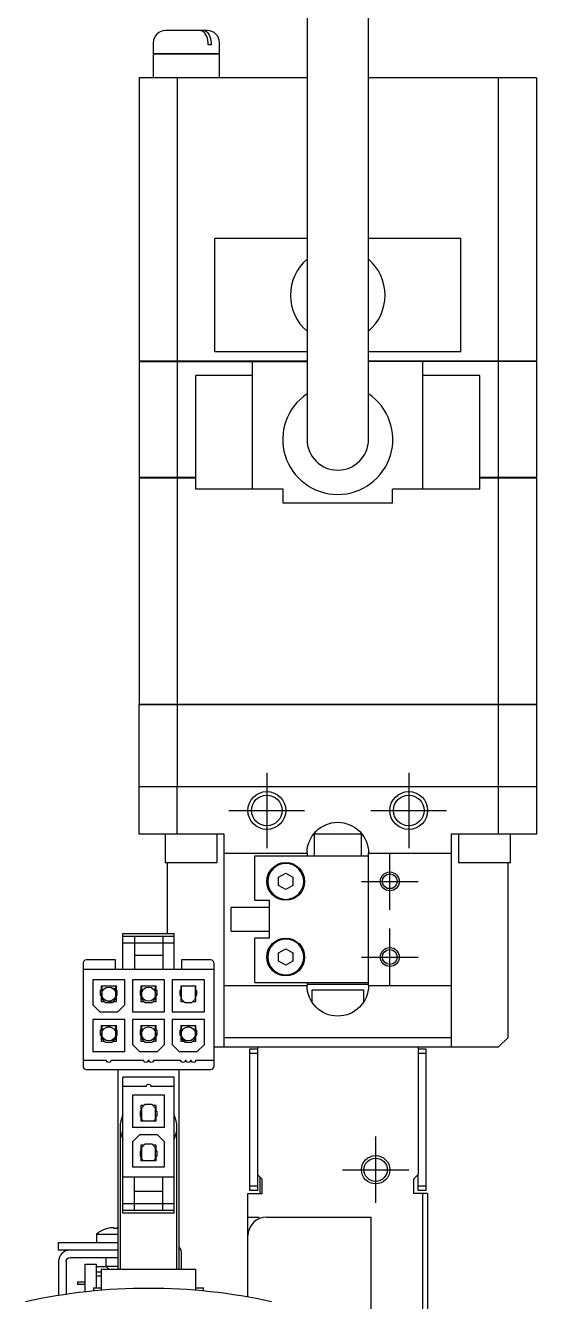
# Model space of a CAD drawing. Extents: x 0 to 1550, y -8 to 1198.
# Drawn here: x 8 to 62, y 531.1 to 666.1 of the extents above; entities that cross this region are included whole.
import ezdxf

# ---------------------------------------------------------------- set-up
doc = ezdxf.new("R2010")
doc.units = 0
doc.header["$LTSCALE"] = 0.5
doc.linetypes.add('CENTER', pattern=[50.8, 31.75, -6.35, 6.35, -6.35])
for name, color, linetype in [('MSM_CENTER', 1, 'CENTER'), ('MSM_CONTINUOUS', 7, 'CONTINUOUS'), ('MSM_NARROW', 5, 'CONTINUOUS')]:
    doc.layers.add(name, color=color, linetype=linetype)

msp = doc.modelspace()

# ---------------------------------------------------------------- linework, layer by layer
at = {"layer": 'MSM_CENTER'}
for p, q in [((33.5, 587.05), (33.5, 579.05)), ((48.5, 587.05), (48.5, 579.05)), ((29.5, 583.05), (37.5, 583.05)), ((44.5, 583.05), (52.5, 583.05)), ((46.5, 572.55), (46.5, 578.55)), ((43.5, 575.55), (49.5, 575.55)), ((46.5, 564.55), (46.5, 570.55)), ((43.5, 567.55), (49.5, 567.55)), ((45, 548.55), (45, 541.55)), ((41.5, 545.05), (48.5, 545.05))]:
    msp.add_line(p, q, dxfattribs=at)
at = {"layer": 'MSM_CONTINUOUS'}
for p, q in [((37.75, 722.3), (37.75, 622.3)), ((44.25, 622.3), (44.25, 722.3)), ((27.2, 665.55), (22.8, 665.55)), ((21.5, 664.25), (21.5, 663.1)), ((27.29, 664.05), (27.29, 664.25)), ((27.65, 664.05), (27.29, 664.05)), ((27.65, 664.05), (27.65, 664.25)), ((28.5, 663.1), (28.5, 664.25)), ((28.5, 663.1), (21.5, 663.1)), ((28.5, 663.05), (21.5, 663.05)), ((21.5, 663.05), (21.5, 660.55)), ((21.55, 663.1), (21.55, 663.05)), ((28.45, 663.05), (28.45, 663.1)), ((28.5, 660.55), (28.5, 663.05)), ((37.75, 660.55), (20, 660.55)), ((20, 660.55), (20, 630.6)), ((24.03, 660.55), (24.03, 630.6)), ((62, 660.55), (44.25, 660.55)), ((57.97, 660.55), (57.97, 630.6)), ((62, 660.55), (62, 630.6)), ((28, 631.55), (28, 643.55)), ((37.75, 643.55), (28, 643.55)), ((54, 643.55), (44.25, 643.55)), ((54, 631.55), (54, 643.55)), ((20, 630.6), (37.75, 630.6)), ((20, 630.55), (20, 618.3)), ((20, 630.55), (37.75, 630.55)), ((20.05, 630.6), (20.05, 630.55)), ((24.03, 630.55), (24.03, 618.3)), ((24.29, 630.6), (24.29, 630.55)), ((37.75, 631.55), (28, 631.55)), ((32, 617.05), (32, 630.55)), ((54, 631.55), (44.25, 631.55)), ((44.25, 630.6), (62, 630.6)), ((62, 630.55), (44.25, 630.55)), ((50, 617.05), (50, 630.55)), ((57.71, 630.6), (57.71, 630.55)), ((57.97, 630.55), (57.97, 618.3)), ((61.95, 630.6), (61.95, 630.55)), ((62, 630.55), (62, 618.3)), ((26, 617.05), (26, 629.05)), ((32, 629.05), (26, 629.05)), ((56, 629.05), (50, 629.05)), ((56, 617.05), (56, 629.05)), ((20, 618.3), (26, 618.3)), ((20, 618.25), (20, 594.3)), ((20, 618.25), (26, 618.25)), ((20.05, 618.3), (20.05, 618.25)), ((24.03, 618.25), (24.03, 594.3)), ((24.29, 618.3), (24.29, 618.25)), ((56, 618.3), (62, 618.3)), ((56, 618.25), (62, 618.25)), ((57.71, 618.3), (57.71, 618.25)), ((57.97, 618.25), (57.97, 594.3)), ((61.95, 618.3), (61.95, 618.25)), ((62, 618.25), (62, 594.3)), ((35.22, 617.05), (26, 617.05)), ((35.22, 615.55), (35.22, 617.05)), ((56, 617.05), (46.78, 617.05)), ((46.78, 615.55), (46.78, 617.05)), ((46.78, 615.55), (35.22, 615.55)), ((20, 594.3), (62, 594.3)), ((20, 594.25), (62, 594.25)), ((20, 580.55), (20, 594.25)), ((20.05, 594.3), (20.05, 594.25)), ((24.03, 594.25), (24.03, 585.55)), ((24.29, 594.3), (24.29, 594.25)), ((57.71, 594.3), (57.71, 594.25)), ((57.97, 594.25), (57.97, 585.55)), ((61.95, 594.3), (61.95, 594.25)), ((62, 594.25), (62, 580.55)), ((62, 585.55), (20, 585.55)), ((24, 585.55), (24, 580.55)), ((58, 580.55), (58, 585.55)), ((29, 580.55), (20, 580.55)), ((22.75, 580.55), (22.75, 577.55)), ((28.25, 577.55), (28.25, 580.55)), ((29, 558.05), (29, 580.55)), ((43.56, 580.55), (38.44, 580.55)), ((38.5, 580.55), (38.5, 578.25)), ((43.5, 578.25), (43.5, 580.55)), ((53, 580.55), (53, 558.05)), ((62, 580.55), (53, 580.55)), ((53.75, 580.55), (53.75, 577.55)), ((59.25, 577.55), (59.25, 580.55)), ((29, 578.55), (37.75, 578.55)), ((32.25, 578.25), (44.25, 578.25)), ((32.25, 573.55), (32.25, 578.25)), ((37.75, 578.55), (37.75, 578.25)), ((44.25, 578.55), (53, 578.55)), ((44.25, 564.55), (44.25, 578.55)), ((22.75, 577.55), (28.25, 577.55)), ((23, 570.05), (23, 577.55)), ((34.75, 575.98), (35.5, 576.41)), ((35.5, 576.41), (36.25, 575.98)), ((53.75, 577.55), (59.25, 577.55)), ((59, 559.05), (59, 577.55)), ((34.75, 575.11), (34.75, 575.98)), ((35.5, 574.68), (34.75, 575.11)), ((36.25, 575.11), (35.5, 574.68)), ((36.25, 575.98), (36.25, 575.11)), ((46.15, 574.85), (46.8, 574.85)), ((46.82, 574.83), (46.8, 574.85)), ((29.75, 570.3), (29.75, 572.8)), ((33.75, 572.8), (29.75, 572.8)), ((32.25, 573.55), (33.75, 573.55)), ((33.75, 573.55), (33.75, 569.55)), ((18.3, 566.25), (18.3, 570.05)), ((18.3, 570.05), (23.7, 570.05)), ((18.3, 569.75), (23.7, 569.75)), ((19.5, 569.75), (19.5, 566.25)), ((22.5, 569.75), (22.5, 566.25)), ((23.7, 566.25), (23.7, 570.05)), ((29.75, 570.3), (33.75, 570.3)), ((32.25, 564.85), (32.25, 569.55)), ((33.75, 569.55), (32.25, 569.55)), ((18.3, 569.05), (23.7, 569.05)), ((34.75, 567.98), (35.5, 568.41)), ((35.5, 568.41), (36.25, 567.98)), ((14.1, 566.95), (14.1, 555.95)), ((17.5, 567.25), (14.4, 567.25)), ((17.5, 566.25), (17.5, 567.25)), ((19.5, 567.75), (22.5, 567.75)), ((24.5, 567.25), (24.5, 566.25)), ((27.6, 567.25), (24.5, 567.25)), ((27.9, 566.95), (27.9, 555.95)), ((34.75, 567.11), (34.75, 567.98)), ((35.5, 566.68), (34.75, 567.11)), ((36.25, 567.11), (35.5, 566.68)), ((36.25, 567.98), (36.25, 567.11)), ((14.1, 566.25), (27.9, 566.25)), ((18.5, 565.15), (15.1, 565.15)), ((15.1, 565.15), (15.1, 562.5)), ((16, 564.5), (16, 564)), ((16, 564.5), (17.6, 564.5)), ((16.05, 564.5), (16.05, 563.12)), ((17, 564.34), (17.55, 564.19)), ((17.55, 563.12), (17.55, 564.5)), ((17.6, 564), (17.6, 564.5)), ((18.5, 562.5), (18.5, 565.15)), ((22.7, 565.15), (19.3, 565.15)), ((19.3, 565.15), (19.3, 561.75)), ((20.2, 564.5), (20.2, 564)), ((20.2, 564.5), (21.8, 564.5)), ((20.25, 564.5), (20.25, 563.12)), ((21.75, 563.12), (21.75, 564.5)), ((21.8, 564), (21.8, 564.5)), ((22.7, 561.75), (22.7, 565.15)), ((23.5, 565.15), (23.5, 561.75)), ((26.9, 565.15), (23.5, 565.15)), ((24.4, 564.5), (26, 564.5)), ((24.4, 564.5), (24.4, 564)), ((24.45, 564.5), (24.45, 563.12)), ((25.95, 563.12), (25.95, 564.5)), ((26, 564), (26, 564.5)), ((26.9, 561.75), (26.9, 565.15)), ((29, 564.55), (37.75, 564.55)), ((32.25, 564.85), (44.25, 564.85)), ((37.75, 564.85), (37.75, 564.55)), ((44.25, 564.65), (37.75, 564.65)), ((44.25, 564.55), (53, 564.55)), ((16.05, 564), (15.9, 564)), ((15.9, 564), (15.9, 563.5)), ((15.9, 563.5), (16.05, 563.5)), ((16, 563.5), (16, 562.85)), ((16, 562.85), (16.32, 562.85)), ((16.05, 563.12), (16.32, 562.85)), ((16.32, 562.85), (16.42, 562.75)), ((17.14, 562.75), (16.6, 562.9)), ((17.17, 562.75), (17.28, 562.85)), ((17.28, 562.85), (17.55, 563.12)), ((17.28, 562.85), (17.6, 562.85)), ((17.55, 564), (17.7, 564)), ((17.55, 563.5), (17.7, 563.5)), ((17.6, 562.85), (17.6, 563.5)), ((17.7, 563.5), (17.7, 564)), ((20.25, 564), (20.1, 564)), ((20.1, 564), (20.1, 563.5)), ((20.1, 563.5), (20.25, 563.5)), ((20.2, 563.5), (20.2, 562.85)), ((20.2, 562.85), (20.52, 562.85)), ((20.25, 563.12), (20.62, 562.75)), ((21.37, 562.75), (21.75, 563.12)), ((21.47, 562.85), (21.8, 562.85)), ((21.75, 564), (21.9, 564)), ((21.75, 563.5), (21.9, 563.5)), ((21.8, 562.85), (21.8, 563.5)), ((21.9, 563.5), (21.9, 564)), ((24.3, 564), (24.3, 563.5)), ((24.45, 564), (24.3, 564)), ((24.3, 563.5), (24.45, 563.5)), ((24.4, 563.5), (24.4, 562.85)), ((24.4, 562.85), (24.72, 562.85)), ((24.45, 563.12), (24.82, 562.75)), ((25.57, 562.75), (25.95, 563.12)), ((25.67, 562.85), (26, 562.85)), ((25.95, 564), (26.1, 564)), ((25.95, 563.5), (26.1, 563.5)), ((26, 562.85), (26, 563.5)), ((26.1, 563.5), (26.1, 564)), ((43.75, 564.05), (38.25, 564.05)), ((38.25, 564.05), (38.25, 562.81)), ((43.75, 562.81), (43.75, 564.05)), ((15.1, 562.5), (15.85, 561.75)), ((15.85, 561.75), (17.75, 561.75)), ((16.42, 562.75), (17.17, 562.75)), ((17.75, 561.75), (18.5, 562.5)), ((19.3, 561.75), (22.7, 561.75)), ((20.62, 562.75), (21.37, 562.75)), ((23.5, 561.75), (26.9, 561.75)), ((24.82, 562.75), (25.57, 562.75)), ((18.5, 560.95), (15.1, 560.95)), ((15.1, 560.95), (15.1, 557.55)), ((16, 560.3), (16, 559.8)), ((16, 560.3), (17.6, 560.3)), ((16.05, 560.3), (16.05, 558.92)), ((16.59, 560.14), (17.11, 560.3)), ((17.55, 558.92), (17.55, 560.3)), ((17.6, 559.8), (17.6, 560.3)), ((18.5, 557.55), (18.5, 560.95)), ((19.3, 560.95), (19.3, 558.3)), ((22.7, 560.95), (19.3, 560.95)), ((20.2, 560.3), (20.2, 559.8)), ((20.2, 560.3), (21.8, 560.3)), ((20.25, 560.3), (20.25, 558.92)), ((20.25, 560.3), (20.25, 560.21)), ((21.75, 558.92), (21.75, 560.3)), ((21.75, 560.3), (21.75, 560.21)), ((21.8, 559.8), (21.8, 560.3)), ((22.7, 558.3), (22.7, 560.95)), ((23.5, 560.95), (23.5, 558.3)), ((26.9, 560.95), (23.5, 560.95)), ((24.4, 560.3), (26, 560.3)), ((24.4, 560.3), (24.4, 559.8)), ((24.45, 560.3), (24.45, 558.92)), ((25.41, 560.14), (24.89, 560.3)), ((25.95, 558.92), (25.95, 560.3)), ((26, 559.8), (26, 560.3)), ((26.9, 558.3), (26.9, 560.95)), ((15.9, 559.8), (15.9, 559.3)), ((16.05, 559.8), (15.9, 559.8)), ((15.9, 559.3), (16.05, 559.3)), ((16, 559.3), (16, 558.65)), ((16.05, 558.92), (16.42, 558.55)), ((17.46, 558.84), (17.01, 558.7)), ((17.17, 558.55), (17.55, 558.92)), ((17.55, 559.8), (17.7, 559.8)), ((17.55, 559.3), (17.7, 559.3)), ((17.6, 558.65), (17.6, 559.3)), ((17.7, 559.3), (17.7, 559.8)), ((20.25, 559.8), (20.1, 559.8)), ((20.1, 559.8), (20.1, 559.3)), ((20.1, 559.3), (20.25, 559.3)), ((20.2, 559.3), (20.2, 558.65)), ((20.25, 558.92), (20.62, 558.55)), ((21.37, 558.55), (21.75, 558.92)), ((21.75, 559.8), (21.9, 559.8)), ((21.75, 559.3), (21.9, 559.3)), ((21.8, 558.65), (21.8, 559.3)), ((21.9, 559.3), (21.9, 559.8)), ((24.45, 559.8), (24.3, 559.8)), ((24.3, 559.8), (24.3, 559.3)), ((24.3, 559.3), (24.45, 559.3)), ((24.4, 559.3), (24.4, 558.65)), ((24.45, 558.92), (24.82, 558.55)), ((24.54, 558.84), (24.99, 558.7)), ((25.57, 558.55), (25.95, 558.92)), ((25.95, 559.8), (26.1, 559.8)), ((25.95, 559.3), (26.1, 559.3)), ((26, 558.65), (26, 559.3)), ((26.1, 559.3), (26.1, 559.8)), ((29, 559.05), (53, 559.05)), ((58, 558.05), (59, 559.05)), ((15.1, 557.55), (18.5, 557.55)), ((16, 558.65), (16.32, 558.65)), ((16.42, 558.55), (17.17, 558.55)), ((17.28, 558.65), (17.6, 558.65)), ((19.3, 558.3), (20.05, 557.55)), ((20.05, 557.55), (21.95, 557.55)), ((20.2, 558.65), (20.52, 558.65)), ((20.62, 558.55), (21.37, 558.55)), ((21.47, 558.65), (21.8, 558.65)), ((21.95, 557.55), (22.7, 558.3)), ((23.5, 558.3), (24.25, 557.55)), ((24.25, 557.55), (26.15, 557.55)), ((24.4, 558.65), (24.72, 558.65)), ((24.82, 558.55), (25.57, 558.55)), ((25.67, 558.65), (26, 558.65)), ((26.15, 557.55), (26.9, 558.3)), ((27.9, 558.05), (58, 558.05)), ((31.7, 557.85), (32.5, 557.85)), ((31.7, 542.85), (31.7, 557.85)), ((32.5, 558.05), (32.5, 542.85)), ((49.5, 558.05), (49.5, 544.55)), ((49.5, 557.85), (50.3, 557.85)), ((50.3, 557.85), (50.3, 542.85)), ((14.1, 556.65), (16.55, 556.65)), ((17.05, 556.65), (20.47, 556.65)), ((20.97, 556.65), (21.02, 556.65)), ((21.53, 556.65), (24.4, 556.65)), ((24.9, 556.65), (24.95, 556.65)), ((25.45, 556.65), (25.5, 556.65)), ((26, 556.65), (27.9, 556.65)), ((32.5, 557.35), (31.7, 557.35)), ((50.3, 557.35), (49.5, 557.35)), ((14.4, 555.65), (27.6, 555.65)), ((17.75, 555.65), (17.75, 534.55)), ((18.3, 540.45), (18.3, 554.85)), ((23.7, 554.85), (18.3, 554.85)), ((23.7, 540.45), (23.7, 554.85)), ((24.25, 534.55), (24.25, 555.65)), ((20.75, 553.85), (18.3, 553.85)), ((23.7, 553.85), (21.25, 553.85)), ((22.7, 552.95), (19.3, 552.95)), ((19.3, 552.95), (19.3, 549.55)), ((22.7, 549.55), (22.7, 552.95)), ((20.25, 551.2), (20.1, 551.2)), ((20.1, 551.2), (20.1, 550.7)), ((20.1, 550.7), (20.25, 550.7)), ((20.52, 551.85), (20.2, 551.85)), ((20.2, 551.85), (20.2, 551.2)), ((20.2, 550.7), (20.2, 550.2)), ((20.62, 551.95), (20.25, 551.57)), ((20.25, 551.57), (20.25, 550.2)), ((21.37, 551.95), (20.62, 551.95)), ((21.75, 551.57), (21.37, 551.95)), ((21.8, 551.85), (21.47, 551.85)), ((21.75, 550.2), (21.75, 551.57)), ((21.9, 551.2), (21.75, 551.2)), ((21.9, 550.7), (21.75, 550.7)), ((21.8, 551.2), (21.8, 551.85)), ((21.8, 550.2), (21.8, 550.7)), ((21.9, 550.7), (21.9, 551.2)), ((18, 549.55), (18, 534.55)), ((19.3, 549.55), (22.7, 549.55)), ((21.8, 550.2), (20.2, 550.2)), ((24, 534.55), (24, 549.55)), ((20.05, 548.75), (19.3, 548)), ((19.3, 548), (19.3, 545.35)), ((21.95, 548.75), (20.05, 548.75)), ((22.7, 548), (21.95, 548.75)), ((22.7, 545.35), (22.7, 548)), ((20.25, 547), (20.1, 547)), ((20.1, 547), (20.1, 546.5)), ((20.52, 547.65), (20.2, 547.65)), ((20.2, 547.65), (20.2, 547)), ((20.62, 547.75), (20.25, 547.37)), ((20.25, 547.37), (20.25, 546)), ((21.37, 547.75), (20.62, 547.75)), ((21.75, 547.37), (21.37, 547.75)), ((21.8, 547.65), (21.47, 547.65)), ((21.75, 546), (21.75, 547.37)), ((21.9, 547), (21.75, 547)), ((21.8, 547), (21.8, 547.65)), ((21.9, 546.5), (21.9, 547)), ((19.3, 545.35), (22.7, 545.35)), ((20.1, 546.5), (20.25, 546.5)), ((20.2, 546.5), (20.2, 546)), ((21.8, 546), (20.2, 546)), ((21.9, 546.5), (21.75, 546.5)), ((21.8, 546), (21.8, 546.5)), ((23.7, 544.25), (18.3, 544.25)), ((19.5, 540.75), (19.5, 544.25)), ((22.5, 540.75), (22.5, 544.25)), ((32.5, 544.55), (33, 544.05)), ((32.75, 544.3), (32.75, 542.55)), ((33, 542.55), (33, 544.05)), ((49, 544.05), (49.5, 544.55)), ((49, 544.05), (49, 542.55)), ((49.5, 542.85), (49.5, 544.55)), ((22.5, 542.75), (19.5, 542.75)), ((31.7, 543.35), (32.5, 543.35)), ((32.5, 542.85), (31.7, 542.85)), ((49.5, 543.35), (50.3, 543.35)), ((50.3, 542.85), (49.5, 542.85)), ((23.7, 541.45), (18.3, 541.45)), ((31.5, 531.61), (31.5, 542.55)), ((31.5, 542.55), (33, 542.55)), ((50.5, 542.55), (49, 542.55)), ((50, 529.66), (50, 542.55)), ((50.5, 542.55), (50.5, 529.55)), ((23.7, 540.75), (18.3, 540.75)), ((23.7, 540.45), (18.3, 540.45)), ((31.5, 540.05), (32.7, 540.05)), ((33.5, 540.05), (44.5, 540.05)), ((44.5, 540.05), (44.5, 481.05)), ((16.61, 538.82), (16.61, 538.82)), ((17.32, 538.82), (17.32, 538.94)), ((17.68, 538.94), (17.68, 538.82)), ((11.5, 536.55), (11.5, 537.35)), ((11.5, 537.35), (17.75, 537.35)), ((15.5, 538.24), (17.75, 538.24)), ((15.5, 538.24), (15.5, 537.35)), ((17.75, 536.55), (11.5, 536.55)), ((24.5, 534.55), (24.5, 536.15)), ((11.5, 535.35), (11.5, 531.78)), ((12.3, 535.35), (12.3, 531.91)), ((12.7, 535.75), (17.75, 535.75)), ((14.3, 532.17), (14.3, 535.05)), ((14.3, 535.05), (15.5, 535.05)), ((15.5, 532.55), (15.5, 535.05)), ((15.5, 534.8), (16.55, 534.8)), ((16, 534.55), (26, 534.55)), ((16, 534.55), (16, 532.33)), ((16.5, 535.75), (16.5, 534.85)), ((16.5, 534.85), (17.75, 534.85)), ((16.5, 534.85), (16.7, 534.65)), ((16.7, 534.65), (16.8, 534.55)), ((26, 532.33), (26, 534.55)), ((13.5, 533.17), (13.5, 532.92)), ((14.3, 533.17), (13.5, 533.17)), ((15.5, 534.25), (16, 534.25)), ((16, 533.8), (15.5, 533.8)), ((14.3, 532.92), (13.5, 532.92)), ((15.18, 532.55), (16, 532.55)), ((15.18, 532.55), (15.18, 532.26)), ((26, 532.55), (26.82, 532.55)), ((26.82, 532.26), (26.82, 532.55))]:
    msp.add_line(p, q, dxfattribs=at)
msp.add_polyline3d([(17.68, 538.82, 0), (17.68, 538.82, 0), (17.67, 538.82, 0), (17.67, 538.82, 0), (17.67, 538.82, 0), (17.67, 538.82, 0), (17.66, 538.82, 0), (17.66, 538.82, 0), (17.66, 538.82, 0), (17.65, 538.82, 0), (17.65, 538.82, 0), (17.65, 538.82, 0), (17.65, 538.82, 0), (17.64, 538.82, 0), (17.64, 538.82, 0), (17.64, 538.82, 0), (17.64, 538.82, 0), (17.63, 538.82, 0), (17.63, 538.82, 0), (17.63, 538.82, 0), (17.62, 538.82, 0), (17.62, 538.82, 0), (17.62, 538.82, 0), (17.62, 538.82, 0), (17.61, 538.82, 0), (17.61, 538.82, 0), (17.61, 538.82, 0), (17.6, 538.82, 0), (17.6, 538.82, 0), (17.6, 538.82, 0), (17.6, 538.82, 0), (17.59, 538.82, 0), (17.59, 538.82, 0), (17.59, 538.82, 0), (17.58, 538.82, 0), (17.58, 538.82, 0), (17.58, 538.82, 0), (17.58, 538.82, 0), (17.57, 538.82, 0), (17.57, 538.82, 0), (17.57, 538.82, 0), (17.56, 538.82, 0), (17.56, 538.82, 0), (17.56, 538.82, 0), (17.56, 538.82, 0), (17.55, 538.82, 0), (17.55, 538.82, 0), (17.55, 538.82, 0), (17.55, 538.82, 0), (17.54, 538.82, 0), (17.54, 538.82, 0), (17.54, 538.82, 0), (17.53, 538.82, 0), (17.53, 538.82, 0), (17.53, 538.82, 0), (17.53, 538.82, 0), (17.52, 538.82, 0), (17.52, 538.82, 0), (17.52, 538.82, 0), (17.51, 538.82, 0), (17.51, 538.82, 0), (17.51, 538.82, 0), (17.51, 538.82, 0), (17.5, 538.82, 0), (17.5, 538.82, 0), (17.5, 538.82, 0), (17.49, 538.82, 0), (17.49, 538.82, 0), (17.49, 538.82, 0), (17.49, 538.82, 0), (17.48, 538.82, 0), (17.48, 538.82, 0), (17.48, 538.82, 0), (17.47, 538.82, 0), (17.47, 538.82, 0), (17.47, 538.82, 0), (17.47, 538.82, 0), (17.46, 538.82, 0), (17.46, 538.82, 0), (17.46, 538.82, 0), (17.45, 538.82, 0), (17.45, 538.82, 0), (17.45, 538.82, 0), (17.45, 538.82, 0), (17.44, 538.82, 0), (17.44, 538.82, 0), (17.44, 538.82, 0), (17.44, 538.82, 0), (17.43, 538.82, 0), (17.43, 538.82, 0), (17.43, 538.82, 0), (17.42, 538.82, 0), (17.42, 538.82, 0), (17.42, 538.82, 0), (17.42, 538.82, 0), (17.41, 538.82, 0), (17.41, 538.82, 0), (17.41, 538.82, 0), (17.4, 538.82, 0), (17.4, 538.82, 0), (17.4, 538.82, 0), (17.4, 538.82, 0), (17.39, 538.82, 0), (17.39, 538.82, 0), (17.39, 538.82, 0), (17.38, 538.82, 0), (17.38, 538.82, 0), (17.38, 538.82, 0), (17.38, 538.82, 0), (17.37, 538.82, 0), (17.37, 538.82, 0), (17.37, 538.82, 0), (17.36, 538.82, 0), (17.36, 538.82, 0), (17.36, 538.82, 0), (17.36, 538.82, 0), (17.35, 538.82, 0), (17.35, 538.82, 0), (17.35, 538.82, 0), (17.35, 538.82, 0), (17.34, 538.82, 0), (17.34, 538.82, 0), (17.34, 538.82, 0), (17.33, 538.82, 0), (17.33, 538.82, 0), (17.33, 538.82, 0), (17.33, 538.82, 0), (17.32, 538.82, 0), (17.32, 538.82, 0)], dxfattribs=at)
for centre, radius in [((33.5, 583.05), 1.62), ((48.5, 583.05), 1.62), ((35.5, 575.55), 2), ((46.5, 575.55), 0.783), ((35.5, 567.55), 2), ((46.5, 567.55), 0.783), ((16.8, 563.62), 0.75), ((21, 563.62), 0.75), ((16.8, 559.42), 0.75), ((21, 559.42), 0.75), ((25.2, 559.42), 0.75), ((45, 545.05), 1.23)]:
    msp.add_circle(centre, radius, dxfattribs=at)
at = {"layer": 'MSM_CONTINUOUS', "extrusion": (0, 0, -1)}
for centre in [(-35.5, 575.55), (-35.5, 567.55)]:
    msp.add_circle(centre, 1.9, dxfattribs=at)
at = {"layer": 'MSM_CONTINUOUS'}
for centre, radius, start, end in [((22.8, 664.25), 1.3, 90, 180), ((26.33, 664.74), 0.809, 33.6126, 87.2927), ((26.65, 664.66), 0.891, 28.7486, 85.0367), ((27.2, 664.25), 1.3, 0, 90), ((25.68, 664.27), 1.61, 359.2584, 34.7863), ((25.98, 664.26), 1.66, 359.4455, 29.7231), ((41, 637.55), 5, 130.5416, 229.4584), ((41, 637.55), 5, 310.5416, 49.4584), ((41, 622.3), 5.82, 123.9465, 56.0535), ((41, 622.3), 3.25, 180, 360), ((14.4, 566.95), 0.3, 90, 180), ((27.6, 566.95), 0.3, 0, 90), ((14.4, 555.95), 0.3, 180, 270), ((27.6, 555.95), 0.3, 270, 0), ((21, 549.55), 3, 154.1588, 205.8426), ((21, 549.55), 3, 334.1588, 25.8426), ((33.5, 538.05), 2, 90, 180), ((17.5, 535.75), 3.2, 106.1225, 128.6822), ((17.5, 535.75), 3.19, 93.2297, 106.1067), ((17.5, 535.75), 3.19, 85.5121, 86.7703), ((12.7, 535.35), 1.2, 90, 180), ((23.3, 536.15), 1.2, 0, 37.6585)]:
    msp.add_arc(centre, radius, start, end, dxfattribs=at)
at = {"layer": 'MSM_CONTINUOUS', "extrusion": (0, 0, -1)}
for centre, radius, start, end in [((-41, 578.55), 3.25, 0, 180), ((-41, 564.55), 3.25, 180, 360), ((-16.8, 556.65), 0.25, 180, 0), ((-20.72, 556.65), 0.25, 180, 0), ((-21.28, 556.65), 0.25, 180, 0), ((-24.65, 556.65), 0.25, 180, 0), ((-25.2, 556.65), 0.25, 180, 0), ((-25.75, 556.65), 0.25, 180, 0), ((-21, 553.85), 0.25, 359.9993, 179.9993), ((-21, 551.07), 1, 298.9543, 318.5897), ((-21, 551.07), 1, 221.4089, 241.0443), ((-21, 546.87), 1, 298.9543, 318.5897), ((-21, 546.87), 1, 221.4089, 241.0443), ((-12.7, 535.35), 0.4, 0, 90), ((-21, 472.54), 60, 77.4867, 102.5133)]:
    msp.add_arc(centre, radius, start, end, dxfattribs=at)
at = {"layer": 'MSM_NARROW'}
for centre, radius in [((33.5, 583.05), 2), ((48.5, 583.05), 2), ((46.5, 575.55), 1), ((46.5, 567.55), 1), ((45, 545.05), 1.5)]:
    msp.add_circle(centre, radius, dxfattribs=at)

doc.saveas('drawing.dxf')
